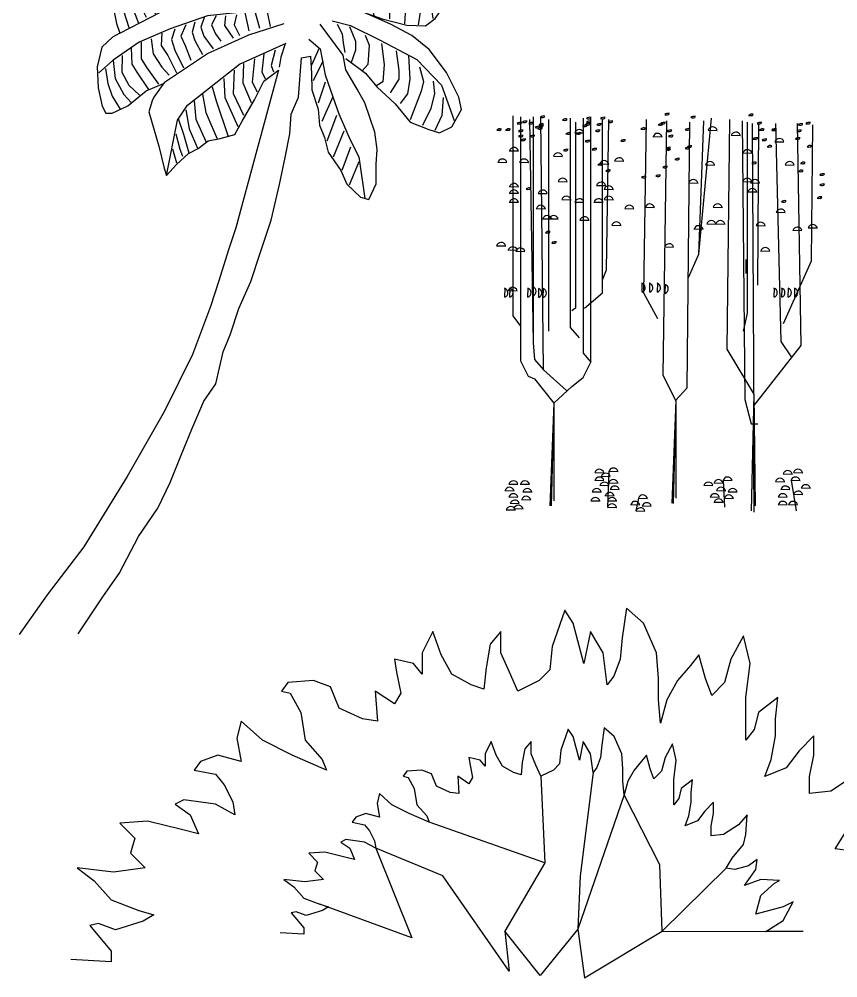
# Model space of a CAD drawing. Extents: x -42728 to 99010, y -18674 to 47645.
# Drawn here: x 40369 to 41681, y 213 to 1748 of the extents above; entities that cross this region are included whole.
import ezdxf

# ---------------------------------------------------------------- set-up
doc = ezdxf.new("R2010")
doc.units = 0
doc.header["$LTSCALE"] = 100
doc.header["$MEASUREMENT"] = 0
doc.layers.get('0').update_dxf_attribs({"linetype": 'CONTINUOUS'})

# ---------------------------------------------------------------- blocks, each defined once
blk = doc.blocks.new('A$C66646935')
for p, q in [((336.6, 1188.1), (311.5, 1172.2)), ((336.6, 1188.1), (353.8, 1133.6)), ((352.5, 1174.2), (336.6, 1188.1)), ((311.5, 1172.2), (289.8, 1142.3)), ((322.6, 1168.5), (304.7, 1147)), ((341.3, 1170.3), (321.7, 1156)), ((339.5, 1179.2), (322.6, 1168.5)), ((374.6, 1150.8), (352.5, 1174.2)), ((321.7, 1156), (309.1, 1129.1)), ((336, 1153.3), (329.8, 1137.1)), ((343.2, 1161.3), (336, 1153.3)), ((529.5, 1152), (484.6, 1150)), ((549.4, 1130.8), (529.5, 1152)), ((289.8, 1142.3), (278.2, 1116.9)), ((304.7, 1147), (290.4, 1109.4)), ((329.8, 1137.1), (322.6, 1117.5)), ((339.5, 1137.1), (335.1, 1121.2)), ((347.6, 1147.9), (339.5, 1137.1)), ((388.2, 1135.2), (374.6, 1150.8)), ((458.8, 1145.9), (425.8, 1125.9)), ((484.6, 1150), (458.8, 1145.9)), ((527.9, 1144.2), (496.7, 1112.5)), ((523.8, 1140.8), (537.2, 1129.1)), ((309.1, 1129.1), (299.4, 1096)), ((335.1, 1121.2), (326.1, 1099.7)), ((345.8, 1121.2), (336.9, 1098.8)), ((352.9, 1134.6), (345.8, 1121.2)), ((353.8, 1133.6), (361.1, 1072.1)), ((392.2, 1113.9), (388.2, 1135.2)), ((425.8, 1125.9), (395.8, 1106.9)), ((507.6, 1122.8), (524.7, 1108.5)), ((514.8, 1130.9), (534.4, 1112.2)), ((537.2, 1129.1), (546.1, 1109.4)), ((566.7, 1086.6), (549.4, 1130.8)), ((278.2, 1116.9), (266.6, 1093.2)), ((290.4, 1109.4), (278.8, 1088)), ((322.6, 1117.5), (310.9, 1099.7)), ((354.7, 1114), (347.6, 1102.3)), ((404.8, 1088.9), (392.2, 1113.9)), ((496.7, 1112.5), (463.3, 1071.2)), ((492.4, 1106.9), (510.2, 1092.5)), ((499.6, 1114.8), (518.3, 1102.3)), ((524.7, 1108.5), (533.5, 1088.9)), ((534.4, 1112.2), (543.4, 1076.4)), ((546.1, 1109.4), (555, 1079.9)), ((604.6, 1107.7), (561.5, 1083.8)), ((646.1, 1111.9), (604.6, 1107.7)), ((697.2, 1112.3), (646.1, 1111.9)), ((713, 1108.5), (697.2, 1112.3)), ((701.6, 1059), (713, 1108.5)), ((266.6, 1093.2), (254.9, 1089.2)), ((299.4, 1096), (286.9, 1086.2)), ((310.9, 1099.7), (298.4, 1082.7)), ((326.1, 1099.7), (311.8, 1081.7)), ((336.9, 1098.8), (323.4, 1080.8)), ((347.6, 1102.3), (343.2, 1087.1)), ((359.3, 1097.9), (352, 1087.1)), ((484.4, 1096), (501.4, 1082.7)), ((510.2, 1092.5), (519.2, 1063)), ((518.3, 1102.3), (526.4, 1083.6)), ((667.7, 1074.5), (706.8, 1104.6)), ((699, 1096.6), (705.3, 1081)), ((202.2, 1074.8), (174.8, 1053.2)), ((221.8, 1085), (202.2, 1074.8)), ((254.9, 1089.2), (221.8, 1085)), ((254.9, 1089.2), (361.1, 1072.1)), ((343.2, 1087.1), (336.9, 1077.3)), ((352, 1087.1), (348.5, 1076.4)), ((471, 1079.9), (484.4, 1068.3)), ((477.2, 1086.2), (493.3, 1072.8)), ((501.4, 1082.7), (512.1, 1057.5)), ((526.4, 1083.6), (527.3, 1067.4)), ((561.5, 1083.8), (530.2, 1067.8)), ((533.5, 1088.9), (535.3, 1071.1)), ((671.6, 1076.8), (695.5, 1037.6)), ((687.3, 1086.4), (699.3, 1061.3)), ((361.1, 1072.1), (412.6, 1027.6)), ((463.3, 1071.2), (445.1, 1036.1)), ((464.7, 1071.1), (473.7, 1056.8)), ((484.4, 1068.3), (490.6, 1055.9)), ((493.3, 1072.8), (504, 1051.3)), ((530.2, 1067.8), (510.6, 1055.8)), ((603.3, 1052.6), (667.7, 1074.5)), ((630.8, 1060.7), (644.3, 1050.7)), ((654.3, 1068.8), (667.9, 1050.9)), ((201.8, 1054), (157, 1039)), ((174.8, 1053.2), (157, 1039)), ((184, 1048.7), (176.9, 1030.7)), ((198.3, 1051.3), (189.4, 1032.6)), ((269.8, 1055.9), (201.8, 1054)), ((210.8, 1052.2), (203.7, 1033.5)), ((229.7, 1054), (220.7, 1037.9)), ((246.6, 1053.1), (238.5, 1040.6)), ((261.8, 1054), (251.9, 1041.6)), ((277.9, 1051.3), (264.5, 1038.8)), ((320.8, 1042.5), (269.8, 1055.9)), ((288.6, 1049.6), (278.8, 1039.7)), ((301.2, 1046), (295.7, 1037)), ((455.8, 1055.9), (469.2, 1045.1)), ((469.2, 1045.1), (476.3, 1026.3)), ((510.6, 1055.8), (471, 1021.8)), ((473.7, 1056.8), (480.9, 1033.5)), ((490.6, 1055.9), (493.3, 1042.5)), ((517.1, 1024.4), (556.2, 1044.4)), ((556.2, 1044.4), (603.3, 1052.6)), ((591.6, 1048.6), (603.5, 1030.7)), ((612.8, 1056.6), (624.7, 1042.7)), ((644.3, 1050.7), (654.5, 1039)), ((667.9, 1050.9), (675.9, 1037.5)), ((691.7, 1021.9), (701.6, 1059)), ((157, 1039), (153.2, 1021.6)), ((170.6, 1041.6), (163.5, 1023.6)), ((176.9, 1030.7), (179.5, 1009.3)), ((189.4, 1032.6), (191.2, 1012.9)), ((203.7, 1033.5), (209, 1015.5)), ((220.7, 1037.9), (223.3, 1023.6)), ((238.5, 1040.6), (241.2, 1024.5)), ((251.9, 1041.6), (252.8, 1024.5)), ((264.5, 1038.8), (267.1, 1026.3)), ((278.8, 1039.7), (278.8, 1028.2)), ((295.7, 1037), (294.8, 1027.2)), ((304.8, 1026.7), (351.9, 1028.8)), ((307.4, 1037), (306.5, 1029.8)), ((310.9, 1043.2), (307.4, 1037)), ((320.8, 1034.4), (319.9, 1028.9)), ((348.5, 1028.9), (320.8, 1042.5)), ((323.4, 1040.6), (320.8, 1034.4)), ((351.9, 1028.8), (428.4, 1019.8)), ((449.5, 1041.6), (462, 1031.7)), ((462, 1031.7), (469.2, 1024.5)), ((546.2, 1036.5), (562, 1024.8)), ((569.7, 1042.3), (589.5, 1022.8)), ((603.5, 1030.7), (619.4, 1003.3)), ((624.7, 1042.7), (631, 1034.9)), ((631, 1034.9), (643, 999.6)), ((654.5, 1039), (658.6, 1017.7)), ((675.9, 1037.5), (680.1, 1003.8)), ((153.2, 1021.6), (151.7, 999.7)), ((163.5, 1023.6), (167, 998.6)), ((209, 1015.5), (218, 994.1)), ((223.3, 1023.6), (230.4, 1003)), ((226.4, 996.3), (265.5, 1014.6)), ((241.2, 1024.5), (248.4, 1008.4)), ((252.8, 1024.5), (259, 1013.9)), ((265.5, 1014.6), (304.8, 1026.7)), ((267.1, 1026.3), (268, 1021.8)), ((278.8, 1028.2), (280.5, 1021)), ((524.9, 1028.4), (540.7, 1014.5)), ((540.7, 1014.5), (548.7, 998.9)), ((562, 1024.8), (564.3, 1010.8)), ((589.5, 1022.8), (593.6, 999.2)), ((658.6, 1017.7), (662.8, 986.3)), ((666.7, 986.3), (691.7, 1021.9)), ((151.7, 999.7), (155.8, 978.4)), ((167, 998.6), (176, 971.7)), ((179.5, 1009.3), (191.2, 978.8)), ((191.2, 1012.9), (203.7, 988.7)), ((417.3, 999.5), (352, 995.9)), ((564.3, 1010.8), (568.4, 991.2)), ((593.6, 999.2), (593.7, 985.7)), ((619.4, 1003.3), (617.4, 978.1)), ((643, 999.6), (639.3, 976)), ((161.5, 962.7), (226.4, 996.3)), ((301.9, 990.6), (242.2, 970)), ((296.6, 987.8), (291.3, 972.6)), ((352, 995.9), (301.9, 990.6)), ((315.5, 990.6), (308.3, 976.3)), ((330.5, 990.6), (328.9, 975.3)), ((348.5, 992.4), (344.8, 976.3)), ((361.9, 995.9), (368.1, 966.4)), ((378, 995.9), (385.2, 970.9)), ((397.6, 996.8), (402.2, 973.5)), ((501.7, 982.8), (530.9, 975.1)), ((550.4, 997.2), (581.9, 985.6)), ((595, 977.2), (553.9, 995.4)), ((581.9, 985.6), (621.3, 975.8)), ((651.1, 974.4), (666.7, 986.3)), ((155.8, 978.4), (161.5, 962.7)), ((242.2, 970), (192.1, 948.6)), ((249.3, 969.1), (244, 953)), ((267.1, 976.3), (259, 958.3)), ((281.4, 980.7), (277, 964.5)), ((291.3, 972.6), (295.7, 958.3)), ((308.3, 976.3), (314.6, 961.9)), ((328.9, 975.3), (343.2, 954.8)), ((344.8, 976.3), (352.9, 959.2)), ((368.2, 960.4), (424.8, 978.2)), ((519.5, 927.9), (482.5, 977.2)), ((509.6, 977.2), (517.6, 961.6)), ((529.3, 973.4), (539, 949.9)), ((530.9, 975.1), (578.3, 951.9)), ((629.2, 958.9), (595, 977.2)), ((621.3, 975.8), (651.1, 974.4)), ((149.8, 956.4), (132.5, 940.6)), ((161.5, 962.7), (149.8, 956.4)), ((211.7, 953.9), (214.5, 929.7)), ((228.8, 962.9), (227.8, 943.1)), ((244, 953), (249.3, 935.9)), ((259, 958.3), (266.2, 943.1)), ((277, 964.5), (281.4, 951.1)), ((295.7, 958.3), (310.9, 937.7)), ((301.6, 930.1), (368.2, 960.4)), ((314.6, 961.9), (323.4, 950.2)), ((464.3, 953.3), (482.4, 937.7)), ((517.6, 961.6), (519.3, 947.5)), ((554.6, 959.6), (560.9, 943.9)), ((657, 936.8), (629.2, 958.9)), ((132.5, 940.6), (124.9, 909.1)), ((192.1, 948.6), (150.9, 919.9)), ((179.5, 938.7), (180.4, 913.5)), ((195.6, 948.6), (195.6, 921.6)), ((227.8, 943.1), (238.5, 927.1)), ((266.2, 943.1), (275.2, 919.9)), ((281.4, 951.1), (294, 928.8)), ((352.9, 913.5), (428.1, 946.7)), ((426.2, 945.8), (419.1, 924.4)), ((480.1, 937.7), (468.5, 911.8)), ((482.4, 937.7), (490.5, 896.2)), ((519.3, 947.5), (521.7, 931.8)), ((539, 949.9), (539.1, 935.9)), ((560.9, 943.9), (558.9, 912.5)), ((578.3, 951.9), (637.5, 920.9)), ((580.6, 946.3), (584.8, 912.7)), ((684.8, 900), (657, 936.8)), ((165.2, 927.1), (164.4, 900.2)), ((195.6, 921.6), (204.6, 907.3)), ((214.5, 929.7), (228.8, 908.2)), ((232.9, 884.6), (301.6, 930.1)), ((238.5, 927.1), (251.9, 899.2)), ((249.3, 935.9), (263.6, 907.3)), ((377.1, 921.6), (373.6, 884.2)), ((392.3, 929.7), (388.7, 901.1)), ((410.1, 935.9), (403.9, 911)), ((419.1, 924.4), (416.5, 908.2)), ((447.6, 860.5), (452.7, 923.4)), ((452.7, 923.4), (466.7, 925.8)), ((466.7, 925.8), (468.6, 898.3)), ((523.6, 904.3), (519.5, 927.9)), ((523.5, 922.3), (555.1, 899)), ((539.1, 935.9), (531.4, 914.5)), ((604.2, 934.7), (608.4, 903.3)), ((624, 927), (625.9, 889.4)), ((124.9, 909.1), (126.8, 875.4)), ((150.9, 919.9), (127.7, 899.2)), ((138.4, 906.4), (142, 882.3)), ((150.9, 919), (153.6, 890.4)), ((180.4, 913.5), (188.4, 900.2)), ((204.6, 907.3), (223.3, 881.4)), ((228.8, 908.2), (240.3, 895.7)), ((269.8, 847.5), (352.9, 913.5)), ((359.3, 914.5), (358.4, 883.3)), ((403.9, 911), (407.5, 901.1)), ((486.4, 918.1), (471, 886.5)), ((558.9, 912.5), (549.5, 902.8)), ((584.8, 912.7), (582.7, 885.1)), ((637.5, 920.9), (677.1, 879.7)), ((641.5, 909.2), (647.9, 885.6)), ((164.4, 900.2), (176, 879.6)), ((188.4, 900.2), (207.3, 872.5)), ((344.8, 903.8), (343.2, 866.2)), ((388.7, 901.1), (394.1, 889.5)), ((392.3, 885.9), (415.8, 903.5)), ((415.8, 903.5), (392.9, 818.5)), ((468.6, 898.3), (468.8, 872.4)), ((490.5, 896.2), (502.6, 860.9)), ((541.8, 873), (523.6, 904.3)), ((555.1, 899), (573.2, 877.2)), ((608.4, 903.3), (608.5, 889.3)), ((704.8, 860.3), (684.8, 900)), ((126.8, 875.4), (133.2, 846.2)), ((142, 882.3), (149.2, 861.8)), ((153.6, 890.4), (167.9, 864.4)), ((176, 879.6), (193, 863.5)), ((203.8, 870.4), (231.2, 882.4)), ((232.9, 884.6), (215.7, 860.4)), ((309.1, 877), (315.5, 854.6)), ((328, 890.4), (329.8, 860)), ((358.4, 883.3), (371.8, 851.9)), ((373.6, 884.2), (381.5, 868.9)), ((376.9, 856), (392.3, 885.9)), ((490.6, 884.4), (479.1, 850.6)), ((582.7, 885.1), (573.2, 878.9)), ((573.2, 877.2), (602.7, 849.9)), ((608.5, 889.3), (594.7, 867.3)), ((625.9, 889.4), (622.2, 865.8)), ((647.9, 885.6), (644.1, 869.9)), ((663.6, 885.8), (665.4, 866.1)), ((677.1, 879.7), (697.2, 823.1)), ((149.2, 861.8), (161.7, 841.2)), ((167.9, 864.4), (179.5, 851.9)), ((174.2, 846.5), (203.8, 870.4)), ((215.7, 860.4), (213.4, 854.7)), ((294, 865.3), (299.4, 835.8)), ((329.8, 860), (350.3, 813.4)), ((343.2, 866.2), (359.3, 831.4)), ((436, 832.9), (447.6, 860.5)), ((468.8, 872.4), (479.2, 841.1)), ((502.6, 860.9), (485, 821.5)), ((502.6, 860.9), (512.4, 833.5)), ((553.8, 851.2), (541.8, 873)), ((622.2, 865.8), (610.5, 850)), ((644.1, 869.9), (626.5, 824.3)), ((665.4, 866.1), (660, 842.5)), ((679.5, 860.1), (677.5, 830.8)), ((708.9, 840.6), (704.8, 860.3)), ((133.2, 846.2), (138.9, 834.5)), ((149, 834.6), (174.2, 846.5)), ((213.4, 854.7), (208, 836.7)), ((253.7, 823.3), (269.8, 847.5)), ((280.5, 854.6), (283.2, 825.1)), ((315.5, 854.6), (335.1, 797.4)), ((357.5, 822.2), (376.9, 856)), ((569.9, 804.2), (553.8, 851.2)), ((602.7, 849.9), (626.5, 820.3)), ((138.9, 834.5), (149, 834.6)), ((208, 836.7), (216.1, 807.6)), ((267.1, 840.3), (272.6, 809.9)), ((299.4, 835.8), (317.2, 793.8)), ((434, 801.4), (436, 832.9)), ((479.2, 841.1), (481.1, 815.3)), ((508.5, 831.2), (493.1, 790.1)), ((512.4, 833.5), (530.7, 792.1)), ((660, 842.5), (646.2, 814.9)), ((677.5, 830.8), (665.9, 807.2)), ((693.4, 813), (708.9, 840.6)), ((236.3, 734.7), (253.7, 823.3)), ((254.6, 826), (263.6, 800.9)), ((283.2, 825.1), (299.4, 789.3)), ((345.8, 800.7), (357.5, 822.2)), ((392.9, 818.5), (373.8, 749.8)), ((481.1, 815.3), (489.1, 795.7)), ((626.5, 820.3), (656.3, 808.8)), ((216.1, 807.6), (224.1, 781.8)), ((251.1, 801.8), (257.4, 776.9)), ((263.6, 800.9), (271.7, 771.4)), ((272.6, 809.9), (286, 778.5)), ((322.3, 794.4), (345.8, 800.7)), ((426.4, 763.7), (434, 801.4)), ((520.5, 806), (503.4, 764.3)), ((574, 776.7), (569.9, 804.2)), ((656.3, 808.8), (673.8, 803.3)), ((673.8, 803.3), (693.4, 813)), ((287.1, 778.4), (302.7, 790.3)), ((302.7, 790.3), (322.3, 794.4)), ((489.1, 795.7), (495.4, 772.1)), ((530.7, 792.1), (544.4, 764.6)), ((224.1, 781.8), (232.3, 746.5)), ((245.6, 777.6), (251.9, 755.4)), ((251.9, 752.8), (271.4, 770.4)), ((257.4, 776.9), (261.8, 766.1)), ((271.4, 770.4), (287.1, 778.4)), ((495.4, 772.1), (515.3, 743.1)), ((530.8, 780.3), (517, 743.1)), ((572, 753.1), (574, 776.7)), ((236.3, 734.7), (251.9, 752.8)), ((417.2, 720.4), (426.4, 763.7)), ((544.4, 756.8), (529, 719.6)), ((544.4, 764.6), (553.9, 698.2)), ((572.2, 721.6), (572, 753.1)), ((232.3, 746.5), (236.3, 734.7)), ((373.8, 749.8), (360.1, 698.6)), ((515.3, 743.1), (525, 721.3)), ((560.6, 696.3), (572.2, 721.6)), ((403.6, 663.6), (417.2, 720.4)), ((525, 721.3), (547.1, 700.1)), ((360.1, 698.6), (347, 651.3)), ((547.1, 700.1), (560.6, 696.3)), ((386.6, 612.3), (403.6, 663.6)), ((347, 651.3), (335.5, 615.9)), ((335.5, 615.9), (320.2, 566.3)), ((371.3, 565.1), (386.6, 612.3)), ((320.2, 566.3), (306.4, 525.2)), ((352, 521.7), (371.3, 565.1)), ((306.4, 525.2), (277.8, 448.1)), ((338.2, 480), (352, 521.7)), ((326.7, 452.4), (338.2, 480)), ((277.8, 448.1), (233.1, 357.3)), ((315.3, 401.2), (326.7, 452.4)), ((295.8, 373.5), (315.3, 401.2)), ((276.5, 328.4), (295.8, 373.5)), ((233.1, 357.3), (173.2, 252.9)), ((259.5, 286.8), (276.5, 328.4)), ((241.8, 243.4), (259.5, 286.8)), ((173.2, 252.9), (103.4, 140.1)), ((222.5, 202.2), (241.8, 243.4)), ((191.4, 156.5), (222.5, 202.2)), ((160.4, 97.3), (191.4, 156.5)), ((103.4, 140.1), (45, 63.2)), ((135.4, 61.7), (160.4, 97.3)), ((45, 63.2), (0, 0)), ((94.3, 0.7), (135.4, 61.7))]:
    blk.add_line(p, q)
blk = doc.blocks.new('A$C475A3F0F')
at = {"linetype": 'Continuous'}
for p, q in [((26.1, 635.2), (26.1, 314.5)), ((38.4, 633.1), (38.4, 242.6)), ((59, 633.1), (59, 271.4)), ((75.4, 228.2), (71.3, 631.1)), ((118.6, 296), (118.6, 631.1)), ((139.1, 631.1), (139.1, 254.9)), ((151.5, 240.5), (151.5, 633.1)), ((324.1, 413.2), (344.7, 631.1)), ((52.8, 629), (59, 271.4)), ((83.6, 629), (83.6, 289.9)), ((126.8, 624.9), (126.8, 326.9)), ((170, 351.5), (170, 629)), ((176.1, 388.5), (180.2, 629)), ((239.8, 629), (235.7, 351.5)), ((272.7, 627), (266.6, 220)), ((305.6, 199.4), (309.7, 624.9)), ((324.1, 413.2), (332.3, 627)), ((373.4, 629), (369.3, 261.1)), ((394, 627), (398.1, 180.9)), ((402.2, 318.7), (402.2, 624.9)), ((413, 141.9), (410.4, 622.8)), ((418.7, 363.9), (420.7, 622.8)), ((447.4, 622.8), (455.7, 273.4)), ((488.5, 267.3), (482.4, 622.8)), ((505, 402.9), (507, 620.8)), ((125.4, 607.9), (140.2, 607.5)), ((250.8, 601.7), (265.5, 601.3)), ((339.2, 612), (353.9, 611.6)), ((376.2, 603.8), (390.9, 603.4)), ((446, 593.5), (460.8, 593.1)), ((20.6, 579.1), (35.3, 578.7)), ((91.3, 570.4), (106.1, 570)), ((394.6, 575.6), (409.4, 575.2)), ((2.1, 560.6), (16.8, 560.2)), ((37, 560.6), (51.8, 560.2)), ((165.3, 558.1), (180.1, 557.7)), ((189.1, 562.7), (203.9, 562.3)), ((335, 556.5), (349.8, 556.1)), ((462.5, 556.5), (477.3, 556.1)), ((98.7, 529.8), (113.4, 529.4)), ((160.3, 523.6), (175.1, 523.2)), ((308.3, 527.7), (323.1, 527.3)), ((394.7, 529.8), (409.4, 529.4)), ((407, 527.7), (421.8, 527.3)), ((20.6, 521.6), (35.3, 521.2)), ((20.6, 511.3), (35.3, 510.9)), ((66.6, 510.8), (81.4, 510.4)), ((66.6, 510.8), (81.4, 510.4)), ((66.6, 510.8), (81.4, 510.4)), ((172.7, 517.5), (187.4, 517.1)), ((402.9, 513.4), (417.6, 513)), ((20.6, 496.9), (35.3, 496.5)), ((104.8, 501), (119.6, 500.6)), ((125.4, 496.9), (140.2, 496.5)), ((156.2, 496.9), (171, 496.5)), ((172.7, 501), (187.4, 500.6)), ((63.7, 486.6), (78.5, 486.2)), ((63.7, 486.6), (78.5, 486.2)), ((205.5, 486.6), (220.3, 486.2)), ((238.4, 488.7), (253.2, 488.3)), ((347.4, 488.7), (362.1, 488.3)), ((448.1, 480.5), (462.9, 480.1)), ((74, 470.2), (88.8, 469.8)), ((84.3, 470.2), (99, 469.8)), ((133.6, 468.1), (148.4, 467.7)), ((337.1, 462), (351.9, 461.6)), ((351.5, 462), (366.3, 461.6)), ((185, 459.9), (199.8, 459.5)), ((316.5, 453.8), (331.3, 453.4)), ((416.1, 459.4), (430.8, 459)), ((474.8, 451.7), (489.6, 451.3)), ((499.5, 455.8), (514.3, 455.4)), ((0, 427), (14.8, 426.6)), ((18.5, 420.1), (33.3, 419.7)), ((30.8, 418.2), (45.6, 417.8)), ((269.3, 425), (284, 424.6)), ((423.4, 418.8), (438.2, 418.4)), ((307.7, 376.2), (324.1, 413.2)), ((324.1, 413.2), (324.1, 413.2)), ((400.2, 382.4), (400.2, 405)), ((459.8, 302.2), (505, 402.9)), ((170, 372.1), (176.1, 388.5)), ((13.3, 359.1), (12.9, 344.3)), ((18.5, 355.2), (33.3, 354.8)), ((21.5, 359.1), (21.1, 344.3)), ((50.3, 359.1), (49.9, 344.3)), ((58.5, 361.1), (58.1, 346.3)), ((67.6, 358.6), (67.2, 343.9)), ((74.9, 358.4), (74.5, 343.7)), ((74.9, 358.4), (74.5, 343.7)), ((233.2, 367.3), (232.8, 352.5)), ((245.5, 367.3), (245.1, 352.5)), ((257.9, 367.3), (257.5, 352.5)), ((270.2, 365.2), (269.8, 350.5)), ((444.9, 359.1), (444.5, 344.3)), ((457.3, 359.1), (456.9, 344.3)), ((467.5, 359.1), (467.1, 344.3)), ((477.8, 359.1), (477.4, 344.3)), ((141.2, 326.9), (170, 351.5)), ((235.7, 351.5), (258.3, 310.4)), ((126.8, 326.9), (120.6, 322.8)), ((26.1, 314.5), (38.4, 298.1)), ((396, 289.9), (402.2, 318.7)), ((133, 279.6), (118.6, 296)), ((59, 271.4), (61, 244.7)), ((369.3, 261.1), (412.5, 189.2)), ((412.5, 170.7), (488.5, 267.3)), ((455.7, 273.4), (472.1, 248.8)), ((139.1, 254.9), (151.5, 240.5)), ((38.4, 242.6), (50.7, 217.9)), ((61, 244.7), (75.4, 228.2)), ((139.1, 215.9), (151.5, 240.5)), ((50.7, 217.9), (61, 213.8)), ((75.4, 228.2), (112.4, 195.3)), ((120.6, 201.5), (139.1, 215.9)), ((266.6, 220), (287.1, 178.9)), ((61, 213.8), (91.9, 174.8)), ((91.9, 174.8), (120.6, 201.5)), ((287.1, 178.9), (305.6, 199.4)), ((412.5, 189.2), (408.4, 2.1)), ((412.5, 189.2), (414.5, 10.3)), ((91.9, 174.8), (85.7, 10.3)), ((91.9, 174.8), (87.8, 10.3)), ((91.9, 174.8), (91.9, 18.6)), ((287.3, 178.8), (281.1, 14.4)), ((287.3, 178.8), (283.2, 14.3)), ((287.3, 178.8), (287.3, 22.6)), ((398.1, 180.9), (408.4, 141.9)), ((408.4, 141.9), (418.7, 141.9)), ((411.5, 141.9), (412.5, 0)), ((157.4, 63.7), (172.2, 63.3)), ((180.3, 65.8), (178.2, 8.2)), ((180, 65.8), (194.8, 65.4)), ((459.6, 61.7), (474.3, 61.3)), ((476, 63.7), (490.8, 63.3)), ((157.4, 51.4), (172.2, 51)), ((167.7, 57.6), (182.5, 57.2)), ((180, 47.3), (194.8, 46.9)), ((348.6, 47.3), (363.3, 46.9)), ((363, 51.4), (377.7, 51)), ((363.2, 51.4), (365.3, 8.2)), ((447.2, 49.3), (462, 48.9)), ((471.9, 51.4), (486.7, 51)), ((472.1, 51.4), (480.4, 2.1)), ((13.5, 34.9), (28.3, 34.5)), ((19.7, 45.2), (34.5, 44.8)), ((38.2, 45.2), (53, 44.8)), ((42.3, 32.9), (57.1, 32.5)), ((153.3, 32.9), (168.1, 32.5)), ((165.6, 43.2), (180.4, 42.8)), ((182.1, 37), (196.9, 36.6)), ((332.1, 43.2), (346.9, 42.8)), ((352.7, 34.9), (367.5, 34.5)), ((371.2, 32.9), (386, 32.5)), ((455.5, 37), (470.2, 36.6)), ((488.3, 39.1), (503.1, 38.7)), ((19.7, 24.7), (34.5, 24.3)), ((40.3, 20.6), (55, 20.2)), ((151.2, 18.5), (166, 18.1)), ((173.9, 26.7), (188.6, 26.3)), ((178, 18.5), (192.7, 18.1)), ((227.5, 22.6), (223.4, 2.1)), ((227.3, 22.6), (242.1, 22.2)), ((342.4, 24.7), (357.2, 24.3)), ((348.6, 16.4), (363.3, 16)), ((365, 22.6), (379.8, 22.2)), ((451.3, 24.7), (466.1, 24.3)), ((476, 28.8), (490.8, 28.4)), ((15.6, 4.1), (30.4, 3.7)), ((21.8, 14.4), (36.5, 14)), ((27.9, 6.2), (42.7, 5.8)), ((178, 8.2), (192.7, 7.8)), ((215, 12.3), (229.7, 11.9)), ((223.2, 2.1), (238, 1.7)), ((233.5, 10.3), (248.2, 9.9)), ((451.3, 12.3), (466.1, 11.9)), ((467.8, 12.3), (482.6, 11.9))]:
    blk.add_line(p, q, dxfattribs=at)
for centre, radius, start, end in [((73.5, 649.1), 16.8, 258.6754, 274.9566), ((75.7, 626.2), 8.52, 75.967, 129.0833), ((75.2, 634.6), 2.24, 265.6227, 350.2), ((75, 632.3), 0.0664, 265.0434, 94.9566), ((111.4, 621.6), 8.52, 75.967, 129.0833), ((111, 630), 2.24, 265.6227, 350.2), ((147.5, 647.1), 16.8, 258.6754, 274.9566), ((149.6, 624.1), 8.52, 75.967, 129.0833), ((149.2, 632.5), 2.24, 265.6227, 350.2), ((149, 630.2), 0.0664, 265.0434, 94.9566), ((170.2, 647.1), 16.8, 258.6754, 274.9566), ((172.3, 624.1), 8.52, 75.967, 129.0833), ((171.8, 632.5), 2.24, 265.6227, 350.2), ((171.6, 630.2), 0.0664, 265.0434, 94.9566), ((272.9, 653.2), 16.8, 258.6754, 274.9566), ((275, 630.3), 8.52, 75.967, 129.0833), ((274.5, 638.7), 2.24, 265.6227, 350.2), ((274.4, 636.4), 0.0664, 265.0434, 94.9566), ((316.8, 625.6), 8.52, 75.967, 129.0833), ((314.7, 648.6), 16.8, 258.6754, 274.9566), ((316.3, 634), 2.24, 265.6227, 350.2), ((316.1, 631.7), 0.0664, 265.0434, 94.9566), ((407.4, 652.1), 16.8, 258.6754, 274.9566), ((409.5, 629.1), 8.52, 75.967, 129.0833), ((409, 637.5), 2.24, 265.6227, 350.2), ((408.9, 635.2), 0.0664, 265.0434, 94.9566), ((5.8, 605.6), 8.52, 75.967, 129.0833), ((20.2, 605.6), 8.52, 75.967, 129.0833), ((36.5, 638.8), 16.8, 258.6754, 274.9566), ((38.7, 615.9), 8.52, 75.967, 129.0833), ((38.2, 624.3), 2.24, 265.6227, 350.2), ((38, 622), 0.0664, 265.0434, 94.9566), ((46.9, 618), 8.52, 75.967, 129.0833), ((44.8, 640.9), 16.8, 258.6754, 274.9566), ((46.4, 626.4), 2.24, 265.6227, 350.2), ((46.2, 624.1), 0.0664, 265.0434, 94.9566), ((55, 638.8), 16.8, 258.6754, 274.9566), ((57.2, 615.9), 8.52, 75.967, 129.0833), ((56.7, 624.3), 2.24, 265.6227, 350.2), ((56.5, 622), 0.0664, 265.0434, 94.9566), ((65.3, 632.7), 16.8, 258.6754, 274.9566), ((67.4, 609.8), 8.52, 75.967, 129.0833), ((71.5, 607.7), 8.52, 75.967, 129.0833), ((66.9, 618.1), 2.24, 265.6227, 350.2), ((66.8, 615.9), 0.0664, 265.0434, 94.9566), ((73.6, 613.9), 8.52, 75.967, 129.0833), ((71.5, 636.8), 16.8, 258.6754, 274.9566), ((73.6, 611.8), 8.52, 75.967, 129.0833), ((71.5, 634.7), 16.8, 258.6754, 274.9566), ((71.1, 616.1), 2.24, 265.6227, 350.2), ((73.1, 622.3), 2.24, 265.6227, 350.2), ((72.9, 620), 0.0664, 265.0434, 94.9566), ((73.1, 620.2), 2.24, 265.6227, 350.2), ((72.9, 617.9), 0.0664, 265.0434, 94.9566), ((109.3, 644.5), 16.8, 258.6754, 274.9566), ((110.8, 627.7), 0.0664, 265.0434, 94.9566), ((143.5, 611.8), 8.52, 75.967, 129.0833), ((141.4, 634.7), 16.8, 258.6754, 274.9566), ((147.6, 613.9), 8.52, 75.967, 129.0833), ((145.5, 636.8), 16.8, 258.6754, 274.9566), ((143, 620.2), 2.24, 265.6227, 350.2), ((142.8, 617.9), 0.0664, 265.0434, 94.9566), ((147.5, 640.9), 16.8, 258.6754, 274.9566), ((149.6, 618), 8.52, 75.967, 129.0833), ((147.1, 622.3), 2.24, 265.6227, 350.2), ((146.9, 620), 0.0664, 265.0434, 94.9566), ((149.2, 626.4), 2.24, 265.6227, 350.2), ((149, 624.1), 0.0664, 265.0434, 94.9566), ((166.1, 613.9), 8.52, 75.967, 129.0833), ((164, 636.8), 16.8, 258.6754, 274.9566), ((165.6, 622.3), 2.24, 265.6227, 350.2), ((165.4, 620), 0.0664, 265.0434, 94.9566), ((184.6, 618), 8.52, 75.967, 129.0833), ((182.5, 640.9), 16.8, 258.6754, 274.9566), ((184.1, 626.4), 2.24, 265.6227, 350.2), ((183.9, 624.1), 0.0664, 265.0434, 94.9566), ((236.8, 607.2), 8.52, 75.967, 129.0833), ((236.8, 607.2), 8.52, 75.967, 129.0833), ((236.4, 615.6), 2.24, 265.6227, 350.2), ((236.4, 615.6), 2.24, 265.6227, 350.2), ((262.6, 636.8), 16.8, 258.6754, 274.9566), ((264.8, 613.9), 8.52, 75.967, 129.0833), ((268.9, 615.9), 8.52, 75.967, 129.0833), ((266.8, 638.8), 16.8, 258.6754, 274.9566), ((264.3, 622.3), 2.24, 265.6227, 350.2), ((264.1, 620), 0.0664, 265.0434, 94.9566), ((268.4, 624.3), 2.24, 265.6227, 350.2), ((268.2, 622), 0.0664, 265.0434, 94.9566), ((307.9, 605.9), 8.52, 75.967, 129.0833), ((346.6, 609.6), 7.6, 19.8274, 162.9265), ((420.9, 638.8), 16.8, 258.6754, 274.9566), ((423, 615.9), 8.52, 75.967, 129.0833), ((427.1, 605.6), 8.52, 75.967, 129.0833), ((422.5, 624.3), 2.24, 265.6227, 350.2), ((422.4, 622), 0.0664, 265.0434, 94.9566), ((446.7, 605.8), 8.52, 75.967, 129.0833), ((488.8, 613.9), 8.52, 75.967, 129.0833), ((486.7, 636.8), 16.8, 258.6754, 274.9566), ((488.3, 622.3), 2.24, 265.6227, 350.2), ((488.2, 620), 0.0664, 265.0434, 94.9566), ((499, 638.8), 16.8, 258.6754, 274.9566), ((501.1, 615.9), 8.52, 75.967, 129.0833), ((500.7, 624.3), 2.24, 265.6227, 350.2), ((500.5, 622), 0.0664, 265.0434, 94.9566), ((3.7, 628.6), 16.8, 258.6754, 274.9566), ((5.3, 614), 2.24, 265.6227, 350.2), ((5.1, 611.7), 0.0664, 265.0434, 94.9566), ((18, 628.6), 16.8, 258.6754, 274.9566), ((19.7, 614), 2.24, 265.6227, 350.2), ((19.5, 611.7), 0.0664, 265.0434, 94.9566), ((40.7, 603.6), 8.52, 75.967, 129.0833), ((38.6, 626.5), 16.8, 258.6754, 274.9566), ((40.7, 595.4), 8.52, 75.967, 129.0833), ((38.6, 618.3), 16.8, 258.6754, 274.9566), ((40.2, 612), 2.24, 265.6227, 350.2), ((40.1, 609.7), 0.0664, 265.0434, 94.9566), ((40.2, 603.8), 2.24, 265.6227, 350.2), ((40.1, 601.5), 0.0664, 265.0434, 94.9566), ((59.2, 595.4), 8.52, 75.967, 129.0833), ((57.1, 618.3), 16.8, 258.6754, 274.9566), ((58.7, 603.8), 2.24, 265.6227, 350.2), ((58.6, 601.5), 0.0664, 265.0434, 94.9566), ((69.4, 630.6), 16.8, 258.6754, 274.9566), ((70.9, 613.8), 0.0664, 265.0434, 94.9566), ((116.8, 599.5), 8.52, 75.967, 129.0833), ((114.7, 622.4), 16.8, 258.6754, 274.9566), ((116.3, 607.9), 2.24, 265.6227, 350.2), ((116.1, 605.6), 0.0664, 265.0434, 94.9566), ((132.8, 605.4), 7.6, 19.8274, 162.9265), ((133.2, 599.5), 8.52, 75.967, 129.0833), ((131.1, 622.4), 16.8, 258.6754, 274.9566), ((132.7, 607.9), 2.24, 265.6227, 350.2), ((132.6, 605.6), 0.0664, 265.0434, 94.9566), ((161.9, 626.8), 16.8, 258.6754, 274.9566), ((164, 603.9), 8.52, 75.967, 129.0833), ((163.5, 612.3), 2.24, 265.6227, 350.2), ((163.4, 610), 0.0664, 265.0434, 94.9566), ((234.7, 630.1), 16.8, 258.6754, 274.9566), ((234.7, 630.1), 16.8, 258.6754, 274.9566), ((236.2, 613.3), 0.0664, 265.0434, 94.9566), ((236.2, 613.3), 0.0664, 265.0434, 94.9566), ((258.2, 599.3), 7.6, 19.8274, 162.9265), ((277, 626.5), 16.8, 258.6754, 274.9566), ((279.1, 603.6), 8.52, 75.967, 129.0833), ((281.2, 595.4), 8.52, 75.967, 129.0833), ((279.1, 618.3), 16.8, 258.6754, 274.9566), ((278.7, 612), 2.24, 265.6227, 350.2), ((278.5, 609.7), 0.0664, 265.0434, 94.9566), ((280.7, 603.8), 2.24, 265.6227, 350.2), ((280.6, 601.5), 0.0664, 265.0434, 94.9566), ((305.8, 628.8), 16.8, 258.6754, 274.9566), ((307.4, 614.3), 2.24, 265.6227, 350.2), ((307.2, 612), 0.0664, 265.0434, 94.9566), ((383.6, 601.3), 7.6, 19.8274, 162.9265), ((416.9, 591.3), 8.52, 75.967, 129.0833), ((416.4, 599.7), 2.24, 265.6227, 350.2), ((425, 628.6), 16.8, 258.6754, 274.9566), ((426.7, 614), 2.24, 265.6227, 350.2), ((426.5, 611.7), 0.0664, 265.0434, 94.9566), ((446.5, 605.1), 8.52, 75.967, 129.0833), ((444.4, 628.1), 16.8, 258.6754, 274.9566), ((444.6, 628.7), 16.8, 258.6754, 274.9566), ((444.6, 628.1), 16.8, 258.6754, 274.9566), ((446.7, 605.1), 8.52, 75.967, 129.0833), ((446, 613.5), 2.24, 265.6227, 350.2), ((445.8, 611.2), 0.0664, 265.0434, 94.9566), ((446.2, 614.2), 2.24, 265.6227, 350.2), ((446.2, 613.5), 2.24, 265.6227, 350.2), ((446.1, 611.9), 0.0664, 265.0434, 94.9566), ((446.1, 611.2), 0.0664, 265.0434, 94.9566), ((484.7, 591.3), 8.52, 75.967, 129.0833), ((484.6, 626.5), 16.8, 258.6754, 274.9566), ((486.7, 603.6), 8.52, 75.967, 129.0833), ((484.2, 599.7), 2.24, 265.6227, 350.2), ((486.3, 612), 2.24, 265.6227, 350.2), ((486.1, 609.7), 0.0664, 265.0434, 94.9566), ((28, 576.7), 7.6, 19.8274, 162.9265), ((44.8, 589.2), 8.52, 75.967, 129.0833), ((42.7, 612.1), 16.8, 258.6754, 274.9566), ((44.3, 597.6), 2.24, 265.6227, 350.2), ((44.2, 595.3), 0.0664, 265.0434, 94.9566), ((147.6, 587.1), 8.52, 75.967, 129.0833), ((145.5, 610.1), 16.8, 258.6754, 274.9566), ((147.1, 595.5), 2.24, 265.6227, 350.2), ((146.9, 593.2), 0.0664, 265.0434, 94.9566), ((204.8, 588.2), 8.52, 75.967, 129.0833), ((202.7, 611.1), 16.8, 258.6754, 274.9566), ((204.3, 596.6), 2.24, 265.6227, 350.2), ((204.2, 594.3), 0.0664, 265.0434, 94.9566), ((277.1, 576.1), 8.52, 75.967, 129.0833), ((276.6, 584.5), 2.24, 265.6227, 350.2), ((307.9, 576.1), 8.52, 75.967, 129.0833), ((308.7, 601.4), 16.8, 258.6754, 274.9566), ((310.8, 578.4), 8.52, 75.967, 129.0833), ((307.4, 584.5), 2.24, 265.6227, 350.2), ((310.3, 586.8), 2.24, 265.6227, 350.2), ((310.2, 584.5), 0.0664, 265.0434, 94.9566), ((414.8, 614.2), 16.8, 258.6754, 274.9566), ((416.2, 597.4), 0.0664, 265.0434, 94.9566), ((429.1, 612.1), 16.8, 258.6754, 274.9566), ((431.2, 589.2), 8.52, 75.967, 129.0833), ((430.8, 597.6), 2.24, 265.6227, 350.2), ((430.6, 595.3), 0.0664, 265.0434, 94.9566), ((439.5, 578.9), 8.52, 75.967, 129.0833), ((437.4, 601.8), 16.8, 258.6754, 274.9566), ((439, 587.3), 2.24, 265.6227, 350.2), ((438.8, 585), 0.0664, 265.0434, 94.9566), ((453.5, 591.1), 7.6, 19.8274, 162.9265), ((482.6, 614.2), 16.8, 258.6754, 274.9566), ((484, 597.4), 0.0664, 265.0434, 94.9566), ((503.2, 578.9), 8.52, 75.967, 129.0833), ((501.1, 601.8), 16.8, 258.6754, 274.9566), ((502.7, 587.3), 2.24, 265.6227, 350.2), ((502.5, 585), 0.0664, 265.0434, 94.9566), ((98.7, 568), 7.6, 19.8274, 162.9265), ((110.5, 595.7), 16.8, 258.6754, 274.9566), ((112.6, 572.8), 8.52, 75.967, 129.0833), ((112.2, 581.2), 2.24, 265.6227, 350.2), ((112, 578.9), 0.0664, 265.0434, 94.9566), ((156.6, 597.2), 16.8, 258.6754, 274.9566), ((158.7, 574.3), 8.52, 75.967, 129.0833), ((158.2, 582.7), 2.24, 265.6227, 350.2), ((158.1, 580.4), 0.0664, 265.0434, 94.9566), ((277.1, 574), 8.52, 75.967, 129.0833), ((275, 599), 16.8, 258.6754, 274.9566), ((275, 596.9), 16.8, 258.6754, 274.9566), ((276.4, 582.2), 0.0664, 265.0434, 94.9566), ((276.6, 582.4), 2.24, 265.6227, 350.2), ((276.4, 580.1), 0.0664, 265.0434, 94.9566), ((305.8, 599), 16.8, 258.6754, 274.9566), ((307.2, 582.2), 0.0664, 265.0434, 94.9566), ((402, 573.1), 7.6, 19.8274, 162.9265), ((9.5, 558.2), 7.6, 19.8274, 162.9265), ((44.4, 558.2), 7.6, 19.8274, 162.9265), ((166, 573.1), 16.8, 258.6754, 274.9566), ((168.1, 550.1), 8.52, 75.967, 129.0833), ((172.7, 555.6), 7.6, 19.8274, 162.9265), ((167.7, 558.5), 2.24, 265.6227, 350.2), ((167.5, 556.2), 0.0664, 265.0434, 94.9566), ((196.5, 560.2), 7.6, 19.8274, 162.9265), ((271.8, 545.5), 8.52, 75.967, 129.0833), ((271.3, 553.9), 2.24, 265.6227, 350.2), ((291.5, 558.4), 8.52, 75.967, 129.0833), ((289.4, 581.3), 16.8, 258.6754, 274.9566), ((291, 566.8), 2.24, 265.6227, 350.2), ((290.8, 564.5), 0.0664, 265.0434, 94.9566), ((342.5, 554.1), 7.6, 19.8274, 162.9265), ((414.8, 552.2), 8.52, 75.967, 129.0833), ((412.7, 575.1), 16.8, 258.6754, 274.9566), ((414.3, 560.6), 2.24, 265.6227, 350.2), ((414.2, 558.3), 0.0664, 265.0434, 94.9566), ((469.9, 554.1), 7.6, 19.8274, 162.9265), ((492.9, 552.2), 8.52, 75.967, 129.0833), ((490.8, 575.1), 16.8, 258.6754, 274.9566), ((492.4, 560.6), 2.24, 265.6227, 350.2), ((492.3, 558.3), 0.0664, 265.0434, 94.9566), ((180.5, 539.9), 8.52, 75.967, 129.0833), ((178.4, 562.8), 16.8, 258.6754, 274.9566), ((180, 548.3), 2.24, 265.6227, 350.2), ((179.8, 546), 0.0664, 265.0434, 94.9566), ((238, 529.6), 8.52, 75.967, 129.0833), ((237.6, 538), 2.24, 265.6227, 350.2), ((258.5, 554.6), 16.8, 258.6754, 274.9566), ((260.6, 531.6), 8.52, 75.967, 129.0833), ((260.2, 540), 2.24, 265.6227, 350.2), ((260, 537.7), 0.0664, 265.0434, 94.9566), ((269.7, 568.5), 16.8, 258.6754, 274.9566), ((271.1, 551.6), 0.0664, 265.0434, 94.9566), ((487.6, 562.3), 16.8, 258.6754, 274.9566), ((489.7, 539.4), 8.52, 75.967, 129.0833), ((489.2, 547.8), 2.24, 265.6227, 350.2), ((489, 545.5), 0.0664, 265.0434, 94.9566), ((521.6, 556.6), 16.8, 258.6754, 274.9566), ((523.7, 533.7), 8.52, 75.967, 129.0833), ((523.3, 542.1), 2.24, 265.6227, 350.2), ((523.1, 539.8), 0.0664, 265.0434, 94.9566), ((28, 519.1), 7.6, 19.8274, 162.9265), ((106.1, 527.3), 7.6, 19.8274, 162.9265), ((167.8, 521.2), 7.6, 19.8274, 162.9265), ((180.1, 515), 7.6, 19.8274, 162.9265), ((235.9, 552.5), 16.8, 258.6754, 274.9566), ((237.4, 535.7), 0.0664, 265.0434, 94.9566), ((315.8, 525.3), 7.6, 19.8274, 162.9265), ((402.1, 527.3), 7.6, 19.8274, 162.9265), ((414.4, 525.3), 7.6, 19.8274, 162.9265), ((521.6, 540.2), 16.8, 258.6754, 274.9566), ((523.7, 517.3), 8.52, 75.967, 129.0833), ((523.3, 525.7), 2.24, 265.6227, 350.2), ((523.1, 523.4), 0.0664, 265.0434, 94.9566), ((28, 508.8), 7.6, 19.8274, 162.9265), ((50.9, 534), 16.8, 258.6754, 274.9566), ((53, 511.1), 8.52, 75.967, 129.0833), ((52.6, 519.5), 2.24, 265.6227, 350.2), ((52.4, 517.2), 0.0664, 265.0434, 94.9566), ((74.1, 508.4), 7.6, 19.8274, 162.9265), ((74.1, 508.4), 7.6, 19.8274, 162.9265), ((74.1, 508.4), 7.6, 19.8274, 162.9265), ((410.3, 510.9), 7.6, 19.8274, 162.9265), ((28, 494.5), 7.6, 19.8274, 162.9265), ((71.2, 484.2), 7.6, 19.8274, 162.9265), ((71.2, 484.2), 7.6, 19.8274, 162.9265), ((112.3, 498.6), 7.6, 19.8274, 162.9265), ((132.8, 494.5), 7.6, 19.8274, 162.9265), ((163.6, 494.5), 7.6, 19.8274, 162.9265), ((180.1, 498.6), 7.6, 19.8274, 162.9265), ((213, 484.2), 7.6, 19.8274, 162.9265), ((245.9, 486.2), 7.6, 19.8274, 162.9265), ((354.8, 486.2), 7.6, 19.8274, 162.9265), ((459.9, 513.5), 16.8, 258.6754, 274.9566), ((459.9, 513.5), 16.8, 258.6754, 274.9566), ((459.9, 513.5), 16.8, 258.6754, 274.9566), ((459.9, 513.5), 16.8, 258.6754, 274.9566), ((462, 490.6), 8.52, 75.967, 129.0833), ((462, 490.6), 8.52, 75.967, 129.0833), ((462, 490.6), 8.52, 75.967, 129.0833), ((462, 490.6), 8.52, 75.967, 129.0833), ((461.6, 499), 2.24, 265.6227, 350.2), ((461.6, 499), 2.24, 265.6227, 350.2), ((461.6, 499), 2.24, 265.6227, 350.2), ((461.6, 499), 2.24, 265.6227, 350.2), ((461.4, 496.7), 0.0664, 265.0434, 94.9566), ((461.4, 496.7), 0.0664, 265.0434, 94.9566), ((461.4, 496.7), 0.0664, 265.0434, 94.9566), ((461.4, 496.7), 0.0664, 265.0434, 94.9566), ((517.5, 519.6), 16.8, 258.6754, 274.9566), ((519.6, 496.7), 8.52, 75.967, 129.0833), ((519.2, 505.1), 2.24, 265.6227, 350.2), ((519, 502.8), 0.0664, 265.0434, 94.9566), ((455.5, 478), 7.6, 19.8274, 162.9265), ((81.4, 467.7), 7.6, 19.8274, 162.9265), ((91.7, 467.7), 7.6, 19.8274, 162.9265), ((141, 465.7), 7.6, 19.8274, 162.9265), ((192.4, 457.5), 7.6, 19.8274, 162.9265), ((344.5, 459.5), 7.6, 19.8274, 162.9265), ((358.9, 459.5), 7.6, 19.8274, 162.9265), ((423.5, 457), 7.6, 19.8274, 162.9265), ((506.9, 453.3), 7.6, 19.8274, 162.9265), ((83.9, 441.2), 8.52, 75.967, 129.0833), ((81.8, 464.1), 16.8, 258.6754, 274.9566), ((83.4, 449.6), 2.24, 265.6227, 350.2), ((83.2, 447.3), 0.0664, 265.0434, 94.9566), ((323.9, 451.4), 7.6, 19.8274, 162.9265), ((482.2, 449.2), 7.6, 19.8274, 162.9265), ((7.4, 424.6), 7.6, 19.8274, 162.9265), ((92, 447.7), 16.8, 258.6754, 274.9566), ((94.2, 424.8), 8.52, 75.967, 129.0833), ((93.7, 433.2), 2.24, 265.6227, 350.2), ((93.5, 430.9), 0.0664, 265.0434, 94.9566), ((276.7, 422.5), 7.6, 19.8274, 162.9265), ((25.9, 417.6), 7.6, 19.8274, 162.9265), ((38.2, 415.7), 7.6, 19.8274, 162.9265), ((430.9, 416.4), 7.6, 19.8274, 162.9265), ((10.8, 351.6), 7.6, 289.8274, 72.9265), ((25.9, 352.7), 7.6, 19.8274, 162.9265), ((19, 351.6), 7.6, 289.8274, 72.9265), ((47.8, 351.6), 7.6, 289.8274, 72.9265), ((56, 353.7), 7.6, 289.8274, 72.9265), ((65.1, 351.2), 7.6, 289.8274, 72.9265), ((72.5, 351), 7.6, 289.8274, 72.9265), ((72.5, 351), 7.6, 289.8274, 72.9265), ((230.8, 359.9), 7.6, 289.8274, 72.9265), ((243.1, 359.9), 7.6, 289.8274, 72.9265), ((255.4, 359.9), 7.6, 289.8274, 72.9265), ((267.8, 357.8), 7.6, 289.8274, 72.9265), ((442.5, 351.6), 7.6, 289.8274, 72.9265), ((454.8, 351.6), 7.6, 289.8274, 72.9265), ((465.1, 351.6), 7.6, 289.8274, 72.9265), ((475.4, 351.6), 7.6, 289.8274, 72.9265), ((164.8, 61.3), 7.6, 19.8274, 162.9265), ((175.1, 55.1), 7.6, 19.8274, 162.9265), ((187.5, 63.3), 7.6, 19.8274, 162.9265), ((467, 59.2), 7.6, 19.8274, 162.9265), ((483.4, 61.3), 7.6, 19.8274, 162.9265), ((27.1, 42.8), 7.6, 19.8274, 162.9265), ((45.6, 42.8), 7.6, 19.8274, 162.9265), ((164.8, 48.9), 7.6, 19.8274, 162.9265), ((173.1, 40.7), 7.6, 19.8274, 162.9265), ((187.5, 44.8), 7.6, 19.8274, 162.9265), ((339.6, 40.7), 7.6, 19.8274, 162.9265), ((356, 44.8), 7.6, 19.8274, 162.9265), ((370.4, 48.9), 7.6, 19.8274, 162.9265), ((454.7, 46.9), 7.6, 19.8274, 162.9265), ((479.3, 48.9), 7.6, 19.8274, 162.9265), ((21, 32.5), 7.6, 19.8274, 162.9265), ((49.7, 30.4), 7.6, 19.8274, 162.9265), ((160.7, 30.4), 7.6, 19.8274, 162.9265), ((181.3, 24.3), 7.6, 19.8274, 162.9265), ((189.5, 34.5), 7.6, 19.8274, 162.9265), ((360.1, 32.5), 7.6, 19.8274, 162.9265), ((378.6, 30.4), 7.6, 19.8274, 162.9265), ((462.9, 34.5), 7.6, 19.8274, 162.9265), ((483.4, 26.3), 7.6, 19.8274, 162.9265), ((495.8, 36.6), 7.6, 19.8274, 162.9265), ((27.1, 22.2), 7.6, 19.8274, 162.9265), ((29.2, 11.9), 7.6, 19.8274, 162.9265), ((47.7, 18.1), 7.6, 19.8274, 162.9265), ((158.7, 16), 7.6, 19.8274, 162.9265), ((185.4, 16), 7.6, 19.8274, 162.9265), ((222.4, 9.9), 7.6, 19.8274, 162.9265), ((234.7, 20.2), 7.6, 19.8274, 162.9265), ((240.9, 7.8), 7.6, 19.8274, 162.9265), ((349.8, 22.2), 7.6, 19.8274, 162.9265), ((356, 14), 7.6, 19.8274, 162.9265), ((372.5, 20.2), 7.6, 19.8274, 162.9265), ((458.8, 22.2), 7.6, 19.8274, 162.9265), ((458.8, 9.9), 7.6, 19.8274, 162.9265), ((475.2, 9.9), 7.6, 19.8274, 162.9265), ((23, 1.7), 7.6, 19.8274, 162.9265), ((35.4, 3.7), 7.6, 19.8274, 162.9265), ((185.4, 5.8), 7.6, 19.8274, 162.9265), ((230.6, -0.4), 7.6, 19.8274, 162.9265)]:
    blk.add_arc(centre, radius, start, end, dxfattribs=at)
blk = doc.blocks.new('A$C0A6757DB')
at = {"linetype": 'ByBlock'}
for p, q in [((791.7, 588.7), (771.2, 530.7)), ((805.3, 568.2), (791.7, 588.7)), ((890.6, 592.2), (883.8, 544.4)), ((917.9, 568.2), (890.6, 592.2)), ((822.3, 503.4), (805.3, 568.2)), ((938.4, 520.5), (917.9, 568.2)), ((580.1, 554.6), (563, 520.5)), ((593.7, 517.1), (580.1, 554.6)), ((689.2, 554.6), (672.2, 534.2)), ((689.2, 520.5), (689.2, 554.6)), ((832.6, 554.6), (822.3, 503.4)), ((853, 520.5), (832.6, 554.6)), ((883.8, 544.4), (880.3, 510.3)), ((1078.2, 547.8), (1057.8, 510.3)), ((1088.5, 503.4), (1078.2, 547.8)), ((672.2, 534.2), (665.4, 496.6)), ((771.2, 530.7), (767.7, 493.2)), ((518.6, 510.3), (522.1, 489.8)), ((549.4, 503.4), (518.6, 510.3)), ((563, 520.5), (563, 486.4)), ((610.8, 486.4), (593.7, 517.1)), ((702.9, 489.8), (689.2, 520.5)), ((859.8, 469.3), (853, 520.5)), ((880.3, 510.3), (870.1, 483)), ((941.8, 479.6), (938.4, 520.5)), ((1006.6, 517.1), (992.9, 500.1)), ((1016.9, 479.6), (1006.6, 517.1)), ((1057.8, 510.3), (1047.6, 472.8)), ((563, 486.4), (549.4, 503.4)), ((665.4, 496.6), (662, 462.5)), ((767.7, 493.2), (750.7, 476.1)), ((992.9, 500.1), (972.5, 476.1)), ((1081.7, 448.8), (1088.5, 503.4)), ((389, 476.1), (348, 472.8)), ((416.3, 465.9), (389, 476.1)), ((522.1, 489.8), (528.9, 455.7)), ((641.5, 469.3), (610.8, 486.4)), ((716.6, 459.1), (702.9, 489.8)), ((750.7, 476.1), (716.6, 459.1)), ((870.1, 483), (859.8, 469.3)), ((941.8, 445.4), (941.8, 479.6)), ((972.5, 476.1), (955.4, 445.4)), ((1027.1, 452.3), (1016.9, 479.6)), ((348, 472.8), (337.8, 459.1)), ((430, 431.8), (416.3, 465.9)), ((662, 462.5), (641.5, 469.3)), ((1047.6, 472.8), (1027.1, 452.3)), ((337.8, 459.1), (351.5, 455.7)), ((351.5, 455.7), (368.5, 425)), ((488, 459.1), (491.3, 411.3)), ((518.6, 438.6), (488, 459.1)), ((528.9, 455.7), (518.6, 438.6)), ((945.2, 407.9), (941.8, 445.4)), ((955.4, 445.4), (945.2, 407.9)), ((1081.7, 404.5), (1081.7, 448.8)), ((1132.9, 448.8), (1102.2, 425)), ((1129.4, 414.8), (1132.9, 448.8)), ((467.5, 414.8), (430, 431.8)), ((368.5, 425), (375.4, 380.6)), ((491.3, 411.3), (467.5, 414.8)), ((1102.2, 425), (1095.4, 397.7)), ((1129.4, 387.5), (1129.4, 414.8)), ((273, 411.3), (266.2, 384)), ((307.1, 380.6), (273, 411.3)), ((854.9, 400.5), (851, 372.6)), ((870.8, 386.5), (854.9, 400.5)), ((1081.7, 380.6), (1081.7, 404.5)), ((266.2, 384), (273, 346.5)), ((797.2, 398.5), (785.3, 364.6)), ((805.2, 386.5), (797.2, 398.5)), ((815.1, 348.7), (805.2, 386.5)), ((882.8, 358.7), (870.8, 386.5)), ((1095.4, 397.7), (1081.7, 380.6)), ((1122.6, 349.9), (1129.4, 387.5)), ((1190.9, 387.5), (1167, 363.5)), ((1190.9, 356.7), (1190.9, 387.5)), ((354.9, 356.7), (307.1, 380.6)), ((375.4, 380.6), (402.7, 349.9)), ((673.8, 378.6), (663.9, 358.7)), ((681.7, 356.7), (673.8, 378.6)), ((737.5, 378.6), (727.5, 366.7)), ((737.5, 358.7), (737.5, 378.6)), ((821.1, 378.6), (815.1, 348.7)), ((833, 358.7), (821.1, 378.6)), ((851, 372.6), (849, 352.7)), ((964.4, 374.6), (952.5, 352.7)), ((970.4, 348.7), (964.4, 374.6)), ((235.4, 356.7), (208.1, 346.5)), ((273, 346.5), (235.4, 356.7)), ((409.5, 332.8), (354.9, 356.7)), ((663.9, 358.7), (663.9, 338.8)), ((691.7, 338.8), (681.7, 356.7)), ((727.5, 366.7), (723.6, 344.8)), ((745.5, 340.8), (737.5, 358.7)), ((785.3, 364.6), (783.3, 342.8)), ((837, 328.8), (833, 358.7)), ((884.8, 334.8), (882.8, 358.7)), ((922.6, 356.7), (914.6, 346.8)), ((928.6, 334.8), (922.6, 356.7)), ((1167, 363.5), (1146.5, 336.3)), ((1184, 322.6), (1190.9, 356.7)), ((1283, 353.3), (1259.1, 326)), ((1279.6, 298.7), (1283, 353.3)), ((208.1, 346.5), (197.9, 332.8)), ((402.7, 349.9), (409.5, 332.8)), ((638, 352.7), (640, 340.8)), ((655.9, 348.7), (638, 352.7)), ((640, 340.8), (643.9, 320.9)), ((663.9, 338.8), (655.9, 348.7)), ((709.6, 328.8), (691.7, 338.8)), ((723.6, 344.8), (721.6, 324.9)), ((753.4, 322.9), (745.5, 340.8)), ((783.3, 342.8), (773.3, 332.8)), ((849, 352.7), (843, 336.8)), ((914.6, 346.8), (902.7, 332.8)), ((952.5, 352.7), (946.5, 330.9)), ((966.4, 316.9), (970.4, 348.7)), ((1112.4, 322.6), (1122.6, 349.9)), ((197.9, 332.8), (232.1, 326)), ((232.1, 326), (245.7, 309)), ((538.4, 330.9), (532.5, 322.9)), ((532.5, 322.9), (540.4, 320.9)), ((562.3, 332.8), (538.4, 330.9)), ((578.3, 326.8), (562.3, 332.8)), ((586.2, 306.9), (578.3, 326.8)), ((620.1, 322.9), (622, 295)), ((638, 310.9), (620.1, 322.9)), ((721.6, 324.9), (709.6, 328.8)), ((773.3, 332.8), (753.4, 322.9)), ((843, 336.8), (837, 328.8)), ((884.8, 314.9), (884.8, 334.8)), ((902.7, 332.8), (892.7, 314.9)), ((934.6, 318.9), (928.6, 334.8)), ((946.5, 330.9), (934.6, 318.9)), ((1146.5, 336.3), (1112.4, 322.6)), ((1184, 295.3), (1184, 322.6)), ((1259.1, 326), (1218.2, 298.7)), ((245.7, 309), (259.4, 281.7)), ((540.4, 320.9), (550.4, 303)), ((643.9, 320.9), (638, 310.9)), ((886.8, 293), (884.8, 314.9)), ((892.7, 314.9), (886.8, 293)), ((966.4, 291), (966.4, 316.9)), ((996.3, 316.9), (978.4, 303)), ((994.3, 297), (996.3, 316.9)), ((494.7, 295), (490.7, 279.1)), ((514.6, 277.1), (494.7, 295)), ((550.4, 303), (554.4, 277.1)), ((608.1, 297), (586.2, 306.9)), ((622, 295), (608.1, 297)), ((978.4, 303), (974.4, 287.1)), ((994.3, 281.1), (994.3, 297)), ((1218.2, 298.7), (1184, 295.3)), ((1272.8, 271.4), (1279.6, 298.7)), ((180.9, 285), (167.2, 278.2)), ((167.2, 278.2), (191.1, 261.2)), ((232.1, 278.2), (180.9, 285)), ((262.7, 261.2), (232.1, 278.2)), ((259.4, 281.7), (262.7, 261.2)), ((490.7, 279.1), (494.7, 257.2)), ((542.5, 263.2), (514.6, 277.1)), ((554.4, 277.1), (570.3, 259.2)), ((966.4, 277.1), (966.4, 291)), ((974.4, 287.1), (966.4, 277.1)), ((990.3, 259.2), (994.3, 281.1)), ((1030.1, 281.1), (1016.2, 267.1)), ((1030.1, 263.2), (1030.1, 281.1)), ((191.1, 261.2), (204.7, 230.5)), ((472.8, 263.2), (456.8, 257.2)), ((494.7, 257.2), (472.8, 263.2)), ((574.3, 249.2), (542.5, 263.2)), ((1016.2, 267.1), (1004.2, 251.2)), ((1026.1, 243.2), (1030.1, 263.2)), ((1083.8, 261.2), (1069.9, 245.2)), ((1081.8, 229.3), (1083.8, 261.2)), ((1242, 233.9), (1272.8, 271.4)), ((122.8, 250.9), (78.5, 247.5)), ((78.5, 247.5), (102.4, 223.7)), ((177.4, 237.3), (122.8, 250.9)), ((456.8, 257.2), (450.9, 249.2)), ((450.9, 249.2), (470.8, 245.2)), ((570.3, 259.2), (574.3, 249.2)), ((984.3, 243.2), (990.3, 259.2)), ((1004.2, 251.2), (984.3, 243.2)), ((204.7, 230.5), (177.4, 237.3)), ((470.8, 245.2), (478.7, 235.3)), ((478.7, 235.3), (486.7, 219.4)), ((1026.1, 227.3), (1026.1, 243.2)), ((1069.9, 245.2), (1046, 229.3)), ((1225, 206.6), (1242, 233.9)), ((1310.3, 230.5), (1286.4, 213.4)), ((1306.9, 203.2), (1310.3, 230.5)), ((102.4, 223.7), (95.5, 199.7)), ((440.9, 221.3), (432.9, 217.4)), ((432.9, 217.4), (446.9, 207.4)), ((470.8, 217.4), (440.9, 221.3)), ((488.7, 207.4), (470.8, 217.4)), ((486.7, 219.4), (488.7, 207.4)), ((1046, 229.3), (1026.1, 227.3)), ((1077.9, 213.4), (1081.8, 229.3)), ((95.5, 199.7), (119.4, 175.9)), ((407.1, 201.4), (381.2, 199.4)), ((438.9, 193.5), (407.1, 201.4)), ((446.9, 207.4), (454.8, 189.5)), ((1059.9, 191.5), (1077.9, 213.4)), ((1248.8, 203.2), (1225, 206.6)), ((1286.4, 213.4), (1248.8, 203.2)), ((1276.2, 158.8), (1306.9, 203.2)), ((381.2, 199.4), (395.1, 185.5)), ((395.1, 185.5), (391.2, 171.6)), ((454.8, 189.5), (438.9, 193.5)), ((1050, 175.6), (1059.9, 191.5)), ((1099.8, 189.5), (1085.8, 179.6)), ((1097.8, 173.6), (1099.8, 189.5)), ((10.2, 175.9), (37.5, 155.4)), ((68.3, 169.1), (10.2, 175.9)), ((119.4, 175.9), (68.3, 169.1)), ((391.2, 171.6), (405.1, 157.7)), ((1063.9, 173.6), (1050, 175.6)), ((1085.8, 179.6), (1063.9, 173.6)), ((1079.9, 147.7), (1097.8, 173.6)), ((1320.5, 175.9), (1276.2, 158.8)), ((1371.7, 172.4), (1320.5, 175.9)), ((1358.1, 165.6), (1371.7, 172.4)), ((37.5, 155.4), (64.8, 124.7)), ((341.4, 157.7), (357.3, 145.7)), ((375.2, 153.7), (341.4, 157.7)), ((405.1, 157.7), (375.2, 153.7)), ((1105.7, 157.7), (1079.9, 147.7)), ((1135.6, 155.7), (1105.7, 157.7)), ((1127.6, 151.7), (1135.6, 155.7)), ((1320.5, 131.5), (1358.1, 165.6)), ((357.3, 145.7), (373.2, 127.8)), ((1105.7, 131.8), (1127.6, 151.7)), ((64.8, 124.7), (109.2, 107.6)), ((373.2, 127.8), (399.1, 117.8)), ((1097.8, 101.9), (1105.7, 131.8)), ((1306.9, 80.3), (1320.5, 131.5)), ((109.2, 107.6), (133.1, 100.8)), ((403.1, 107.9), (377.2, 99.9)), ((399.1, 117.8), (413.1, 113.9)), ((413.1, 113.9), (403.1, 107.9)), ((1141.5, 113.9), (1097.8, 101.9)), ((1157.5, 121.9), (1141.5, 113.9)), ((1141.5, 92), (1157.5, 121.9)), ((1409.3, 114.5), (1381.9, 100.8)), ((1381.9, 63.3), (1409.3, 114.5)), ((133.1, 100.8), (116, 90.6)), ((361.3, 105.9), (353.4, 103.9)), ((353.4, 103.9), (373.2, 80)), ((377.2, 99.9), (361.3, 105.9)), ((1381.9, 100.8), (1306.9, 80.3)), ((44.3, 87.1), (30.7, 83.8)), ((30.7, 83.8), (64.8, 42.8)), ((71.7, 76.9), (44.3, 87.1)), ((116, 90.6), (71.7, 76.9)), ((373.2, 80), (373.2, 70.1)), ((1113.7, 74.1), (1141.5, 92)), ((373.2, 70.1), (335.4, 72.1)), ((1173.4, 74.1), (1113.7, 74.1)), ((1334.1, 32.6), (1381.9, 63.3)), ((64.8, 42.8), (64.8, 25.8)), ((1436.6, 32.6), (1334.1, 32.6)), ((64.8, 25.8), (0, 29.2))]:
    blk.add_line(p, q, dxfattribs=at)
for p, q in [((753.4, 322.9), (759.4, 184.4)), ((837, 328.8), (816.2, 163.1)), ((886.8, 293), (812.7, 78)), ((943.9, 180.8), (886.8, 293)), ((759.4, 184.4), (574.3, 249.2)), ((596.2, 163.1), (488.7, 207.4)), ((488.7, 207.4), (546.6, 63.8)), ((759.4, 184.4), (695.6, 74.5)), ((947.5, 74.5), (943.9, 180.8)), ((1050, 175.6), (947.5, 74.5)), ((702.7, 10.6), (596.2, 163.1)), ((816.2, 163.1), (812.7, 78)), ((546.6, 63.8), (399.1, 117.8)), ((812.7, 78), (752.3, 3.5)), ((812.7, 78), (823.3, 0)), ((695.6, 74.5), (702.7, 10.6)), ((752.3, 3.5), (695.6, 74.5)), ((823.3, 0), (947.5, 74.5)), ((947.5, 74.5), (1113.7, 74.1))]:
    blk.add_line(p, q)

msp = doc.modelspace()

# ---------------------------------------------------------------- block references
for name, p in [('A$C66646935', (40368.65098, 762.82275)), ('A$C475A3F0F', (41133.55289, 958.35895)), ('A$C0A6757DB', (40451.4297, 212.76725))]:
    msp.add_blockref(name, p)

doc.saveas('drawing.dxf')
